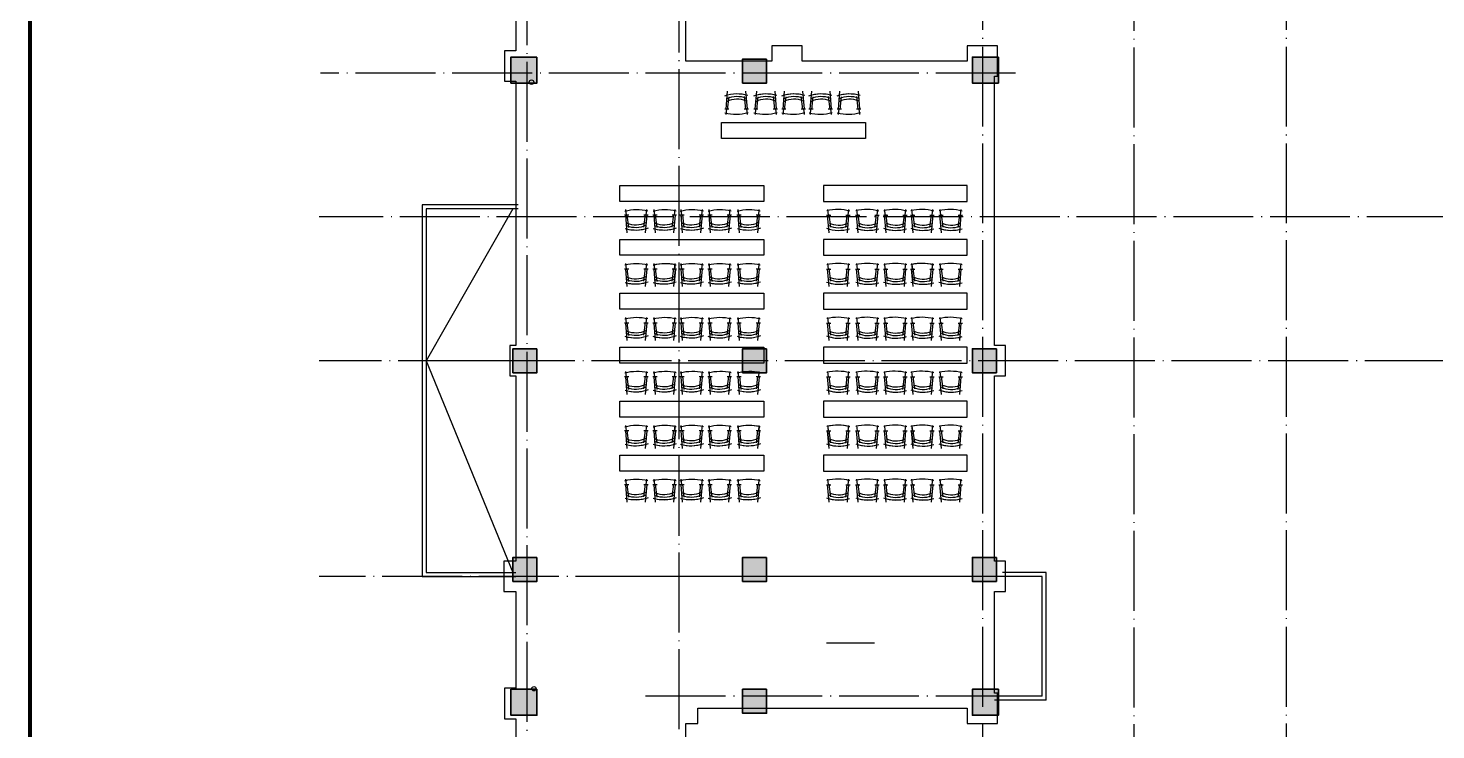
# Model space of a CAD drawing. Extents: x 39238 to 748440, y -374049 to 522939.
# Drawn here: x 99588 to 134822, y 208707 to 226272 of the extents above; entities that cross this region are included whole.
import ezdxf

# ---------------------------------------------------------------- set-up
doc = ezdxf.new("R2010")
doc.units = 0
doc.header["$LTSCALE"] = 1000
doc.header["$MEASUREMENT"] = 0
doc.linetypes.add('DOTE', pattern=[2.42, 2, -0.2, 0.02, -0.2])
for name, color, linetype in [('DOTE', 1, 'DOTE'), ('fur', 253, 'Continuous'), ('GROUND', 2, 'Continuous'), ('PUB_TITLE', 7, 'Continuous')]:
    doc.layers.add(name, color=color, linetype=linetype)
doc.layers.add('砼柱', color=2, linetype='Continuous', lineweight=35)

# ---------------------------------------------------------------- blocks, each defined once
blk = doc.blocks.new('yhj')
at = {"layer": 'fur'}
for p, q in [((231089, 221470), (231193, 221470)), ((231152, 221032), (231113, 221475)), ((231134, 221468), (231118, 221609)), ((231192, 221170), (231153, 221483)), ((231571, 221160), (231610, 221479)), ((231571, 221470), (231680, 221470)), ((231611, 221032), (231649, 221470)), ((231631, 221468), (231647, 221609)), ((231817, 221470), (231921, 221470)), ((231880, 221032), (231841, 221475)), ((231862, 221468), (231846, 221609)), ((231920, 221170), (231881, 221483)), ((232299, 221160), (232337, 221479)), ((232299, 221470), (232408, 221470)), ((232339, 221032), (232377, 221470)), ((232359, 221468), (232375, 221609)), ((232516, 221470), (232620, 221470)), ((232578, 221032), (232539, 221475)), ((232560, 221468), (232544, 221609)), ((232618, 221170), (232579, 221483)), ((232997, 221160), (233036, 221479)), ((232998, 221470), (233107, 221470)), ((233037, 221032), (233076, 221470)), ((233058, 221468), (233074, 221609)), ((233194, 221470), (233299, 221470)), ((233257, 221032), (233218, 221475)), ((233239, 221468), (233223, 221609)), ((233297, 221170), (233258, 221483)), ((233676, 221160), (233715, 221479)), ((233677, 221470), (233785, 221470)), ((233716, 221032), (233754, 221470)), ((233736, 221468), (233752, 221609)), ((233903, 221470), (234007, 221470)), ((233965, 221032), (233926, 221475)), ((233947, 221468), (233931, 221609)), ((234005, 221170), (233966, 221483)), ((234384, 221160), (234423, 221479)), ((234385, 221470), (234494, 221470)), ((234424, 221032), (234463, 221470)), ((234445, 221468), (234461, 221609))]:
    blk.add_line(p, q, dxfattribs=at)
blk.add_lwpolyline([(231010, 221815), (234610, 221815), (234610, 222215), (231010, 222215)], close=True, dxfattribs=at)
for centre, radius, start, end in [((231371, 220462), 1152, 74.8872, 103.9793), ((231400, 221779), 559, 243.8457, 292.173), ((232099, 220462), 1152, 74.8872, 103.9793), ((232128, 221779), 559, 243.8457, 292.173), ((232797, 220462), 1152, 74.8872, 103.9793), ((232827, 221779), 559, 243.8457, 292.173), ((233476, 220462), 1152, 74.8872, 103.9793), ((233505, 221779), 559, 243.8457, 292.173), ((234184, 220462), 1152, 74.8872, 103.9793), ((234214, 221779), 559, 243.8457, 292.173), ((231402, 221989), 899, 249.7042, 287.1377), ((231400, 221715), 559, 243.8457, 292.173), ((232130, 221989), 899, 249.7042, 287.1377), ((232129, 221981), 891, 253.1984, 284.1633), ((232128, 221715), 559, 243.8457, 292.173), ((232828, 221989), 899, 249.7042, 287.1377), ((232827, 221981), 891, 253.1984, 284.1633), ((232827, 221715), 559, 243.8457, 292.173), ((233507, 221989), 899, 249.7042, 287.1377), ((233506, 221981), 891, 253.1984, 284.1633), ((233505, 221715), 559, 243.8457, 292.173), ((234215, 221989), 899, 249.7042, 287.1377), ((234214, 221981), 891, 253.1984, 284.1633), ((234214, 221715), 559, 243.8457, 292.173)]:
    blk.add_arc(centre, radius, start, end, dxfattribs=at)
blk = doc.blocks.new('fgt')
at = {"layer": 'fur'}
for p, q in [((256454, 221470), (256558, 221470)), ((256516, 221032), (256478, 221475)), ((256499, 221468), (256483, 221609)), ((256557, 221170), (256518, 221483)), ((256935, 221160), (256974, 221479)), ((256936, 221470), (257045, 221470)), ((256976, 221032), (257014, 221470)), ((256996, 221468), (257012, 221609)), ((257182, 221470), (257286, 221470)), ((257244, 221032), (257206, 221475)), ((257227, 221468), (257211, 221609)), ((257285, 221170), (257245, 221483)), ((257663, 221160), (257702, 221479)), ((257664, 221470), (257773, 221470)), ((257704, 221032), (257742, 221470)), ((257724, 221468), (257740, 221609)), ((257880, 221470), (257985, 221470)), ((257943, 221032), (257904, 221475)), ((257925, 221468), (257909, 221609)), ((257983, 221170), (257944, 221483)), ((258362, 221160), (258401, 221479)), ((258363, 221470), (258471, 221470)), ((258402, 221032), (258440, 221470)), ((258422, 221468), (258438, 221609)), ((258559, 221470), (258663, 221470)), ((258621, 221032), (258583, 221475)), ((258604, 221468), (258588, 221609)), ((258662, 221170), (258623, 221483)), ((259041, 221160), (259079, 221479)), ((259041, 221470), (259150, 221470)), ((259081, 221032), (259119, 221470)), ((259101, 221468), (259117, 221609)), ((259267, 221470), (259372, 221470)), ((259330, 221032), (259291, 221475)), ((259312, 221468), (259296, 221609)), ((259370, 221170), (259331, 221483)), ((259749, 221160), (259788, 221479)), ((259750, 221470), (259858, 221470)), ((259789, 221032), (259827, 221470)), ((259809, 221468), (259825, 221609)), ((256499, 220118), (256483, 220259)), ((256996, 220118), (257012, 220259)), ((257227, 220118), (257211, 220259)), ((257724, 220118), (257740, 220259)), ((257925, 220118), (257909, 220259)), ((258422, 220118), (258438, 220259)), ((258604, 220118), (258588, 220259)), ((258590, 220235), (258603, 220119)), ((259101, 220118), (259117, 220259)), ((259101, 220119), (259114, 220230)), ((259312, 220118), (259296, 220259)), ((259809, 220118), (259825, 220259)), ((256454, 220120), (256558, 220120)), ((256516, 219682), (256478, 220125)), ((256557, 219820), (256518, 220133)), ((256935, 219810), (256974, 220129)), ((256936, 220120), (257045, 220120)), ((256976, 219682), (257014, 220120)), ((257182, 220120), (257286, 220120)), ((257244, 219682), (257206, 220125)), ((257285, 219820), (257245, 220133)), ((257663, 219810), (257702, 220129)), ((257664, 220120), (257773, 220120)), ((257704, 219682), (257742, 220120)), ((257880, 220120), (257985, 220120)), ((257943, 219682), (257904, 220125)), ((257983, 219820), (257944, 220133)), ((258362, 219810), (258401, 220129)), ((258363, 220120), (258471, 220120)), ((258402, 219682), (258440, 220120)), ((258559, 220120), (258663, 220120)), ((258621, 219682), (258583, 220125)), ((258583, 220119), (258613, 219778)), ((258603, 220119), (258583, 220119)), ((258662, 219820), (258623, 220133)), ((259041, 219810), (259079, 220129)), ((259041, 220120), (259150, 220120)), ((259081, 219682), (259119, 220120)), ((259088, 219767), (259119, 220119)), ((259119, 220119), (259101, 220119)), ((259267, 220120), (259372, 220120)), ((259330, 219682), (259291, 220125)), ((259370, 219820), (259331, 220133)), ((259749, 219810), (259788, 220129)), ((259750, 220120), (259858, 220120)), ((259789, 219682), (259827, 220120)), ((256499, 218768), (256483, 218909)), ((256996, 218768), (257012, 218909)), ((257227, 218768), (257211, 218909)), ((257724, 218768), (257740, 218909)), ((257925, 218768), (257909, 218909)), ((258422, 218768), (258438, 218909)), ((258604, 218768), (258588, 218909)), ((259101, 218768), (259117, 218909)), ((259312, 218768), (259296, 218909)), ((259809, 218768), (259825, 218909)), ((256454, 218770), (256558, 218770)), ((256516, 218332), (256478, 218775)), ((256557, 218470), (256518, 218783)), ((256935, 218460), (256974, 218779)), ((256936, 218770), (257045, 218770)), ((256976, 218332), (257014, 218770)), ((257182, 218770), (257286, 218770)), ((257244, 218332), (257206, 218775)), ((257285, 218470), (257245, 218783)), ((257663, 218460), (257702, 218779)), ((257664, 218770), (257773, 218770)), ((257704, 218332), (257742, 218770)), ((257880, 218770), (257985, 218770)), ((257943, 218332), (257904, 218775)), ((257983, 218470), (257944, 218783)), ((258362, 218460), (258401, 218779)), ((258363, 218770), (258471, 218770)), ((258402, 218332), (258440, 218770)), ((258559, 218770), (258663, 218770)), ((258621, 218332), (258583, 218775)), ((258662, 218470), (258623, 218783)), ((259041, 218460), (259079, 218779)), ((259041, 218770), (259150, 218770)), ((259081, 218332), (259119, 218770)), ((259267, 218770), (259372, 218770)), ((259330, 218332), (259291, 218775)), ((259370, 218470), (259331, 218783)), ((259749, 218460), (259788, 218779)), ((259750, 218770), (259858, 218770)), ((259789, 218332), (259827, 218770)), ((256454, 217420), (256558, 217420)), ((256516, 216982), (256478, 217425)), ((256499, 217418), (256483, 217559)), ((256557, 217120), (256518, 217433)), ((256935, 217110), (256974, 217429)), ((256936, 217420), (257045, 217420)), ((256976, 216982), (257014, 217420)), ((256996, 217418), (257012, 217559)), ((257182, 217420), (257286, 217420)), ((257244, 216982), (257206, 217425)), ((257227, 217418), (257211, 217559)), ((257285, 217120), (257245, 217433)), ((257663, 217110), (257702, 217429)), ((257664, 217420), (257773, 217420)), ((257704, 216982), (257742, 217420)), ((257724, 217418), (257740, 217559)), ((257880, 217420), (257985, 217420)), ((257943, 216982), (257904, 217425)), ((257925, 217418), (257909, 217559)), ((257983, 217120), (257944, 217433)), ((258362, 217110), (258401, 217429)), ((258363, 217420), (258471, 217420)), ((258402, 216982), (258440, 217420)), ((258422, 217418), (258438, 217559)), ((258559, 217420), (258663, 217420)), ((258621, 216982), (258583, 217425)), ((258604, 217418), (258588, 217559)), ((258662, 217120), (258623, 217433)), ((259041, 217110), (259079, 217429)), ((259041, 217420), (259150, 217420)), ((259081, 216982), (259119, 217420)), ((259101, 217418), (259117, 217559)), ((259267, 217420), (259372, 217420)), ((259330, 216982), (259291, 217425)), ((259312, 217418), (259296, 217559)), ((259370, 217120), (259331, 217433)), ((259749, 217110), (259788, 217429)), ((259750, 217420), (259858, 217420)), ((259789, 216982), (259827, 217420)), ((259809, 217418), (259825, 217559)), ((256454, 216070), (256558, 216070)), ((256516, 215632), (256478, 216075)), ((256478, 216069), (256508, 215728)), ((256498, 216069), (256478, 216069)), ((256499, 216068), (256483, 216209)), ((256485, 216185), (256498, 216069)), ((256557, 215770), (256518, 216083)), ((256935, 215760), (256974, 216079)), ((256936, 216070), (257045, 216070)), ((256976, 215632), (257014, 216070)), ((256983, 215717), (257014, 216069)), ((256996, 216068), (257012, 216209)), ((256996, 216069), (257009, 216180)), ((257014, 216069), (256996, 216069)), ((257182, 216070), (257286, 216070)), ((257244, 215632), (257206, 216075)), ((257227, 216068), (257211, 216209)), ((257285, 215770), (257245, 216083)), ((257663, 215760), (257702, 216079)), ((257664, 216070), (257773, 216070)), ((257704, 215632), (257742, 216070)), ((257724, 216068), (257740, 216209)), ((257880, 216070), (257985, 216070)), ((257943, 215632), (257904, 216075)), ((257925, 216068), (257909, 216209)), ((257983, 215770), (257944, 216083)), ((258362, 215760), (258401, 216079)), ((258363, 216070), (258471, 216070)), ((258402, 215632), (258440, 216070)), ((258422, 216068), (258438, 216209)), ((258559, 216070), (258663, 216070)), ((258621, 215632), (258583, 216075)), ((258583, 216069), (258613, 215728)), ((258603, 216069), (258583, 216069)), ((258604, 216068), (258588, 216209)), ((258590, 216185), (258603, 216069)), ((258662, 215770), (258623, 216083)), ((259041, 215760), (259079, 216079)), ((259041, 216070), (259150, 216070)), ((259081, 215632), (259119, 216070)), ((259088, 215717), (259119, 216069)), ((259101, 216068), (259117, 216209)), ((259101, 216069), (259114, 216180)), ((259119, 216069), (259101, 216069)), ((259267, 216070), (259372, 216070)), ((259330, 215632), (259291, 216075)), ((259312, 216068), (259296, 216209)), ((259370, 215770), (259331, 216083)), ((259749, 215760), (259788, 216079)), ((259750, 216070), (259858, 216070)), ((259789, 215632), (259827, 216070)), ((259809, 216068), (259825, 216209)), ((256454, 214720), (256558, 214720)), ((256516, 214282), (256478, 214725)), ((256499, 214718), (256483, 214859)), ((256557, 214420), (256518, 214733)), ((256935, 214410), (256974, 214729)), ((256936, 214720), (257045, 214720)), ((256976, 214282), (257014, 214720)), ((256996, 214718), (257012, 214859)), ((257182, 214720), (257286, 214720)), ((257244, 214282), (257206, 214725)), ((257227, 214718), (257211, 214859)), ((257285, 214420), (257245, 214733)), ((257663, 214410), (257702, 214729)), ((257664, 214720), (257773, 214720)), ((257704, 214282), (257742, 214720)), ((257724, 214718), (257740, 214859)), ((257880, 214720), (257985, 214720)), ((257943, 214282), (257904, 214725)), ((257925, 214718), (257909, 214859)), ((257983, 214420), (257944, 214733)), ((258362, 214410), (258401, 214729)), ((258363, 214720), (258471, 214720)), ((258402, 214282), (258440, 214720)), ((258422, 214718), (258438, 214859)), ((258559, 214720), (258663, 214720)), ((258621, 214282), (258583, 214725)), ((258604, 214718), (258588, 214859)), ((258662, 214420), (258623, 214733)), ((259041, 214410), (259079, 214729)), ((259041, 214720), (259150, 214720)), ((259081, 214282), (259119, 214720)), ((259101, 214718), (259117, 214859)), ((259267, 214720), (259372, 214720)), ((259330, 214282), (259291, 214725)), ((259312, 214718), (259296, 214859)), ((259370, 214420), (259331, 214733)), ((259749, 214410), (259788, 214729)), ((259750, 214720), (259858, 214720)), ((259789, 214282), (259827, 214720)), ((259809, 214718), (259825, 214859))]:
    blk.add_line(p, q, dxfattribs=at)
for points in [[(256374, 221815), (259974, 221815), (259974, 222215), (256374, 222215)], [(256374, 220465), (259974, 220465), (259974, 220865), (256374, 220865)], [(256374, 219115), (259974, 219115), (259974, 219515), (256374, 219515)], [(256374, 217765), (259974, 217765), (259974, 218165), (256374, 218165)], [(256374, 216415), (259974, 216415), (259974, 216815), (256374, 216815)], [(256374, 215065), (259974, 215065), (259974, 215465), (256374, 215465)]]:
    blk.add_lwpolyline(points, close=True, dxfattribs=at)
for centre, radius, start, end in [((256736, 220462), 1152, 74.8872, 103.9793), ((256765, 221779), 559, 243.8457, 292.173), ((257463, 220462), 1152, 74.8872, 103.9793), ((257493, 221779), 559, 243.8457, 292.173), ((258162, 220462), 1152, 74.8872, 103.9793), ((258191, 221779), 559, 243.8457, 292.173), ((258841, 220462), 1152, 74.8872, 103.9793), ((258870, 221779), 559, 243.8457, 292.173), ((259549, 220462), 1152, 74.8872, 103.9793), ((259578, 221779), 559, 243.8457, 292.173), ((256767, 221989), 899, 249.7042, 287.1377), ((256765, 221715), 559, 243.8457, 292.173), ((257495, 221989), 899, 249.7042, 287.1377), ((257493, 221981), 891, 253.1984, 284.1633), ((257493, 221715), 559, 243.8457, 292.173), ((258193, 221989), 899, 249.7042, 287.1377), ((258192, 221981), 891, 253.1984, 284.1633), ((258191, 221715), 559, 243.8457, 292.173), ((258872, 221989), 899, 249.7042, 287.1377), ((258870, 221981), 891, 253.1984, 284.1633), ((258870, 221715), 559, 243.8457, 292.173), ((259580, 221989), 899, 249.7042, 287.1377), ((259579, 221981), 891, 253.1984, 284.1633), ((259578, 221715), 559, 243.8457, 292.173), ((256736, 219112), 1152, 74.8872, 103.9793), ((257463, 219112), 1152, 74.8872, 103.9793), ((258162, 219112), 1152, 74.8872, 103.9793), ((258841, 219112), 1152, 74.8872, 103.9793), ((258841, 219111), 1152, 76.2842, 102.552), ((259549, 219112), 1152, 74.8872, 103.9793), ((256765, 220429), 559, 243.8457, 292.173), ((256765, 220365), 559, 243.8457, 292.173), ((257493, 220429), 559, 243.8457, 292.173), ((257493, 220365), 559, 243.8457, 292.173), ((258191, 220429), 559, 243.8457, 292.173), ((258191, 220365), 559, 243.8457, 292.173), ((258870, 220429), 559, 243.8457, 292.173), ((258870, 220365), 559, 243.8457, 292.173), ((259578, 220429), 559, 243.8457, 292.173), ((259578, 220365), 559, 243.8457, 292.173), ((256767, 220639), 899, 249.7042, 287.1377), ((256765, 220631), 891, 253.1984, 284.1633), ((257495, 220639), 899, 249.7042, 287.1377), ((257493, 220631), 891, 253.1984, 284.1633), ((258193, 220639), 899, 249.7042, 287.1377), ((258192, 220631), 891, 253.1984, 284.1633), ((258872, 220639), 899, 249.7042, 287.1377), ((258870, 220630), 891, 253.1984, 284.1633), ((259580, 220639), 899, 249.7042, 287.1377), ((259579, 220631), 891, 253.1984, 284.1633), ((256736, 217762), 1152, 74.8872, 103.9793), ((257463, 217762), 1152, 74.8872, 103.9793), ((258162, 217762), 1152, 74.8872, 103.9793), ((258841, 217762), 1152, 74.8872, 103.9793), ((259549, 217762), 1152, 74.8872, 103.9793), ((256765, 219079), 559, 243.8457, 292.173), ((256765, 219015), 559, 243.8457, 292.173), ((257493, 219079), 559, 243.8457, 292.173), ((257493, 219015), 559, 243.8457, 292.173), ((258191, 219079), 559, 243.8457, 292.173), ((258191, 219015), 559, 243.8457, 292.173), ((258870, 219079), 559, 243.8457, 292.173), ((258870, 219015), 559, 243.8457, 292.173), ((259578, 219079), 559, 243.8457, 292.173), ((259578, 219015), 559, 243.8457, 292.173), ((256767, 219289), 899, 249.7042, 287.1377), ((256765, 219281), 891, 253.1984, 284.1633), ((257495, 219289), 899, 249.7042, 287.1377), ((257493, 219281), 891, 253.1984, 284.1633), ((258193, 219289), 899, 249.7042, 287.1377), ((258192, 219281), 891, 253.1984, 284.1633), ((258872, 219289), 899, 249.7042, 287.1377), ((258870, 219281), 891, 253.1984, 284.1633), ((259580, 219289), 899, 249.7042, 287.1377), ((259579, 219281), 891, 253.1984, 284.1633), ((256736, 216412), 1152, 74.8872, 103.9793), ((257463, 216412), 1152, 74.8872, 103.9793), ((258162, 216412), 1152, 74.8872, 103.9793), ((258841, 216412), 1152, 74.8872, 103.9793), ((259549, 216412), 1152, 74.8872, 103.9793), ((256767, 217939), 899, 249.7042, 287.1377), ((256765, 217931), 891, 253.1984, 284.1633), ((256765, 217729), 559, 243.8457, 292.173), ((256765, 217665), 559, 243.8457, 292.173), ((257495, 217939), 899, 249.7042, 287.1377), ((257493, 217931), 891, 253.1984, 284.1633), ((257493, 217729), 559, 243.8457, 292.173), ((257493, 217665), 559, 243.8457, 292.173), ((258193, 217939), 899, 249.7042, 287.1377), ((258192, 217931), 891, 253.1984, 284.1633), ((258191, 217729), 559, 243.8457, 292.173), ((258191, 217665), 559, 243.8457, 292.173), ((258872, 217939), 899, 249.7042, 287.1377), ((258870, 217931), 891, 253.1984, 284.1633), ((258870, 217729), 559, 243.8457, 292.173), ((258870, 217665), 559, 243.8457, 292.173), ((259580, 217939), 899, 249.7042, 287.1377), ((259579, 217931), 891, 253.1984, 284.1633), ((259578, 217729), 559, 243.8457, 292.173), ((259578, 217665), 559, 243.8457, 292.173), ((256736, 215062), 1152, 74.8872, 103.9793), ((256736, 215061), 1152, 76.2842, 102.552), ((257463, 215062), 1152, 74.8872, 103.9793), ((258162, 215062), 1152, 74.8872, 103.9793), ((258841, 215062), 1152, 74.8872, 103.9793), ((258841, 215061), 1152, 76.2842, 102.552), ((259549, 215062), 1152, 74.8872, 103.9793), ((256767, 216589), 899, 249.7042, 287.1377), ((256765, 216580), 891, 253.1984, 284.1633), ((256765, 216379), 559, 243.8457, 292.173), ((256765, 216315), 559, 243.8457, 292.173), ((257495, 216589), 899, 249.7042, 287.1377), ((257493, 216581), 891, 253.1984, 284.1633), ((257493, 216379), 559, 243.8457, 292.173), ((257493, 216315), 559, 243.8457, 292.173), ((258193, 216589), 899, 249.7042, 287.1377), ((258192, 216581), 891, 253.1984, 284.1633), ((258191, 216379), 559, 243.8457, 292.173), ((258191, 216315), 559, 243.8457, 292.173), ((258872, 216589), 899, 249.7042, 287.1377), ((258870, 216580), 891, 253.1984, 284.1633), ((258870, 216379), 559, 243.8457, 292.173), ((258870, 216315), 559, 243.8457, 292.173), ((259580, 216589), 899, 249.7042, 287.1377), ((259579, 216581), 891, 253.1984, 284.1633), ((259578, 216379), 559, 243.8457, 292.173), ((259578, 216315), 559, 243.8457, 292.173), ((256736, 213712), 1152, 74.8872, 103.9793), ((257463, 213712), 1152, 74.8872, 103.9793), ((258162, 213712), 1152, 74.8872, 103.9793), ((258841, 213712), 1152, 74.8872, 103.9793), ((259549, 213712), 1152, 74.8872, 103.9793), ((256767, 215239), 899, 249.7042, 287.1377), ((256765, 215231), 891, 253.1984, 284.1633), ((256765, 215029), 559, 243.8457, 292.173), ((256765, 214965), 559, 243.8457, 292.173), ((257495, 215239), 899, 249.7042, 287.1377), ((257493, 215231), 891, 253.1984, 284.1633), ((257493, 215029), 559, 243.8457, 292.173), ((257493, 214965), 559, 243.8457, 292.173), ((258193, 215239), 899, 249.7042, 287.1377), ((258192, 215231), 891, 253.1984, 284.1633), ((258191, 215029), 559, 243.8457, 292.173), ((258191, 214965), 559, 243.8457, 292.173), ((258872, 215239), 899, 249.7042, 287.1377), ((258870, 215231), 891, 253.1984, 284.1633), ((258870, 215029), 559, 243.8457, 292.173), ((258870, 214965), 559, 243.8457, 292.173), ((259580, 215239), 899, 249.7042, 287.1377), ((259579, 215231), 891, 253.1984, 284.1633), ((259578, 215029), 559, 243.8457, 292.173), ((259578, 214965), 559, 243.8457, 292.173)]:
    blk.add_arc(centre, radius, start, end, dxfattribs=at)
blk = doc.blocks.new('fgtr')
h = blk.add_hatch(color=256)
h.paths.add_polyline_path([(537270, -370335), (536270, -370335), (536270, -371335), (537270, -371335)])
h.paths.add_polyline_path([(537220, -363885), (536270, -363885), (536270, -364835), (537220, -364835)])
h.paths.add_polyline_path([(536670, -360135), (535720, -360135), (535720, -361085), (536670, -361085)])
h.paths.add_polyline_path([(536670, -353635), (535670, -353635), (535670, -354635), (536670, -354635)])
h.paths.add_polyline_path([(533320, -370335), (532620, -370335), (532620, -371035), (533320, -371035)])
h.paths.add_polyline_path([(533320, -363885), (532620, -363885), (532620, -364585), (533320, -364585)])
h.paths.add_polyline_path([(537220, -322935), (536270, -322935), (536270, -323885), (537220, -323885)])
h.paths.add_polyline_path([(536670, -326685), (535720, -326685), (535720, -327635), (536670, -327635)])
h.paths.add_polyline_path([(536670, -333135), (535670, -333135), (535670, -334135), (536670, -334135)])
h.paths.add_polyline_path([(533320, -323185), (532620, -323185), (532620, -323885), (533320, -323885)])
h.paths.add_polyline_path([(508570, -351510), (507970, -351510), (507970, -352110), (508570, -352110)])
h.paths.add_polyline_path([(508570, -348210), (507970, -348210), (507970, -348810), (508570, -348810)])
h.paths.add_polyline_path([(508570, -342985), (507970, -342985), (507970, -343585), (508570, -343585)])
h.paths.add_polyline_path([(508570, -335735), (507970, -335735), (507970, -336335), (508570, -336335)])
h.paths.add_polyline_path([(514370, -351510), (513720, -351510), (513720, -352160), (514370, -352160)])
h.paths.add_polyline_path([(502820, -351510), (502170, -351510), (502170, -352160), (502820, -352160)])
h.paths.add_polyline_path([(514320, -348210), (513720, -348210), (513720, -348810), (514320, -348810)])
h.paths.add_polyline_path([(502820, -348210), (502220, -348210), (502220, -348810), (502820, -348810)])
h.paths.add_polyline_path([(502820, -342985), (502220, -342985), (502220, -343585), (502820, -343585)])
h.paths.add_polyline_path([(514320, -342985), (513720, -342985), (513720, -343585), (514320, -343585)])
h.paths.add_polyline_path([(514370, -335685), (513720, -335685), (513720, -336335), (514370, -336335)])
h.paths.add_polyline_path([(502820, -335685), (502170, -335685), (502170, -336335), (502820, -336335)])
h.paths.add_polyline_path([(502920, -370335), (502220, -370335), (502220, -371035), (502920, -371035)])
h.paths.add_polyline_path([(502920, -363885), (502220, -363885), (502220, -364585), (502920, -364585)])
h.paths.add_polyline_path([(499270, -370335), (498270, -370335), (498270, -371335), (499270, -371335)])
h.paths.add_polyline_path([(499245, -363885), (498245, -363885), (498245, -364885), (499245, -364885)])
h.paths.add_polyline_path([(499595, -360135), (498645, -360135), (498645, -361085), (499595, -361085)])
h.paths.add_polyline_path([(499870, -353635), (498870, -353635), (498870, -354635), (499870, -354635)])
h.paths.add_polyline_path([(506845, -370335), (505895, -370335), (505895, -371285), (506845, -371285)])
h.paths.add_polyline_path([(506845, -363885), (505895, -363885), (505895, -364835), (506845, -364835)])
h.paths.add_polyline_path([(506845, -360135), (505895, -360135), (505895, -361085), (506845, -361085)])
h.paths.add_polyline_path([(506845, -353685), (505895, -353685), (505895, -354635), (506845, -354635)])
h.paths.add_polyline_path([(529645, -370335), (528695, -370335), (528695, -371285), (529645, -371285)])
h.paths.add_polyline_path([(529645, -363885), (528695, -363885), (528695, -364835), (529645, -364835)])
h.paths.add_polyline_path([(529645, -360135), (528695, -360135), (528695, -361085), (529645, -361085)])
h.paths.add_polyline_path([(529645, -353685), (528695, -353685), (528695, -354635), (529645, -354635)])
h.paths.add_polyline_path([(522045, -370335), (521095, -370335), (521095, -371285), (522045, -371285)])
h.paths.add_polyline_path([(522045, -363885), (521095, -363885), (521095, -364835), (522045, -364835)])
h.paths.add_polyline_path([(522045, -360135), (521095, -360135), (521095, -361085), (522045, -361085)])
h.paths.add_polyline_path([(522045, -353685), (521095, -353685), (521095, -354635), (522045, -354635)])
h.paths.add_polyline_path([(514445, -370335), (513495, -370335), (513495, -371285), (514445, -371285)])
h.paths.add_polyline_path([(514445, -363885), (513495, -363885), (513495, -364835), (514445, -364835)])
h.paths.add_polyline_path([(514445, -360135), (513495, -360135), (513495, -361085), (514445, -361085)])
h.paths.add_polyline_path([(514445, -353685), (513495, -353685), (513495, -354635), (514445, -354635)])
h.paths.add_polyline_path([(529645, -322935), (528695, -322935), (528695, -323885), (529645, -323885)])
h.paths.add_polyline_path([(529645, -326685), (528695, -326685), (528695, -327635), (529645, -327635)])
h.paths.add_polyline_path([(529645, -333135), (528695, -333135), (528695, -334085), (529645, -334085)])
h.paths.add_polyline_path([(522045, -322935), (521095, -322935), (521095, -323885), (522045, -323885)])
h.paths.add_polyline_path([(522045, -326685), (521095, -326685), (521095, -327635), (522045, -327635)])
h.paths.add_polyline_path([(522045, -333135), (521095, -333135), (521095, -334085), (522045, -334085)])
h.paths.add_polyline_path([(514445, -322935), (513495, -322935), (513495, -323885), (514445, -323885)])
h.paths.add_polyline_path([(514445, -326685), (513495, -326685), (513495, -327635), (514445, -327635)])
h.paths.add_polyline_path([(514445, -333135), (513495, -333135), (513495, -334085), (514445, -334085)])
h.paths.add_polyline_path([(506845, -322935), (505895, -322935), (505895, -323885), (506845, -323885)])
h.paths.add_polyline_path([(506845, -326685), (505895, -326685), (505895, -327635), (506845, -327635)])
h.paths.add_polyline_path([(506845, -333135), (505895, -333135), (505895, -334085), (506845, -334085)])
h.paths.add_polyline_path([(502920, -323185), (502220, -323185), (502220, -323885), (502920, -323885)])
h.paths.add_polyline_path([(499270, -322935), (498320, -322935), (498320, -323885), (499270, -323885)])
h.paths.add_polyline_path([(499820, -326685), (498870, -326685), (498870, -327635), (499820, -327635)])
h.paths.add_polyline_path([(499870, -333135), (498870, -333135), (498870, -334135), (499870, -334135)])
at = {"layer": '砼柱'}
for points in [[(502820, -335685), (502170, -335685), (502170, -336335), (502820, -336335)], [(508570, -335735), (507970, -335735), (507970, -336335), (508570, -336335)], [(514370, -335685), (513720, -335685), (513720, -336335), (514370, -336335)], [(502820, -342985), (502220, -342985), (502220, -343585), (502820, -343585)], [(508570, -342985), (507970, -342985), (507970, -343585), (508570, -343585)], [(514320, -342985), (513720, -342985), (513720, -343585), (514320, -343585)], [(502820, -348210), (502220, -348210), (502220, -348810), (502820, -348810)], [(508570, -348210), (507970, -348210), (507970, -348810), (508570, -348810)], [(514320, -348210), (513720, -348210), (513720, -348810), (514320, -348810)], [(502820, -351510), (502170, -351510), (502170, -352160), (502820, -352160)], [(508570, -351510), (507970, -351510), (507970, -352110), (508570, -352110)], [(514370, -351510), (513720, -351510), (513720, -352160), (514370, -352160)]]:
    blk.add_lwpolyline(points, close=True, dxfattribs=at)

msp = doc.modelspace()

# ---------------------------------------------------------------- linework, layer by layer
for p, q in [((111722, 221746), (109552, 217946)), ((111722, 217946), (109552, 217946)), ((109552, 217946), (111722, 212646)), ((120772, 210876), (119572, 210876))]:
    msp.add_line(p, q)
for points in [[(111792, 227566), (111792, 225706), (111512, 225706), (111512, 224946), (111792, 224946), (111792, 218326), (111642, 218326), (111642, 217566), (111792, 217566), (111792, 212926), (111492, 212926), (111492, 212166), (111792, 212166), (111792, 209746), (111512, 209746), (111512, 208986), (111792, 208986), (111792, 207146)], [(116052, 207146), (116052, 208866), (116352, 208866), (116352, 209246), (123092, 209246), (123092, 208866), (123852, 208866), (123852, 209626), (123772, 209626), (123772, 212166), (124052, 212166), (124052, 212926), (123772, 212926), (123772, 217566), (124052, 217566), (124052, 218326), (123772, 218326), (123772, 225066), (123852, 225066), (123852, 225826), (123092, 225826), (123092, 225446), (118964, 225446), (118964, 225826), (118204, 225826), (118204, 225446), (116052, 225446), (116052, 227066)]]:
    msp.add_lwpolyline(points)
at = {"color": 2}
for points in [[(111852, 221846), (109452, 221846), (109452, 212546), (111792, 212546)], [(111852, 221746), (109552, 221746), (109552, 212646), (111792, 212646)]]:
    msp.add_lwpolyline(points, dxfattribs=at)
for centre in [(112187, 224920), (112247, 209735)]:
    msp.add_circle(centre, 55)
at = {"layer": 'DOTE'}
for p, q in [((123472, 245166), (123472, 189526)), ((127272, 206846), (127272, 245166)), ((131072, 245166), (131072, 189526)), ((112072, 227846), (112072, 189526)), ((115872, 227666), (115872, 189526)), ((124304, 225146), (106903, 225146)), ((147192, 221546), (106872, 221546)), ((147149, 217946), (106872, 217946)), ((124972, 212546), (106872, 212546)), ((123592, 212546), (114872, 212546)), ((124304, 209546), (114872, 209546))]:
    msp.add_line(p, q, dxfattribs=at)
at = {"layer": 'GROUND'}
for p, q in [((125072, 212646), (123972, 212646)), ((124672, 212546), (123972, 212546)), ((124972, 212546), (124672, 212546)), ((124972, 209546), (124972, 212546)), ((125072, 209446), (125072, 212646)), ((124972, 209546), (123772, 209546)), ((125072, 209446), (123772, 209446))]:
    msp.add_line(p, q, dxfattribs=at)
at = {"layer": 'PUB_TITLE', "color": 4, "const_width": 100}
msp.add_lwpolyline([(99638, 170856), (157038, 170856), (157038, 251456), (99638, 251456)], close=True, dxfattribs=at)

# ---------------------------------------------------------------- block references
for name, p in [('fgtr', (-390498, 561231)), ('fgt', (-136882, 120))]:
    msp.add_blockref(name, p)
at = {"xscale": -1}
for name, p, rotation in [('yhj', (-114065, 445722), 180), ('fgt', (374372, 120), 359.9999997986445)]:
    msp.add_blockref(name, p, dxfattribs=dict(at, rotation=rotation))

doc.saveas('drawing.dxf')
